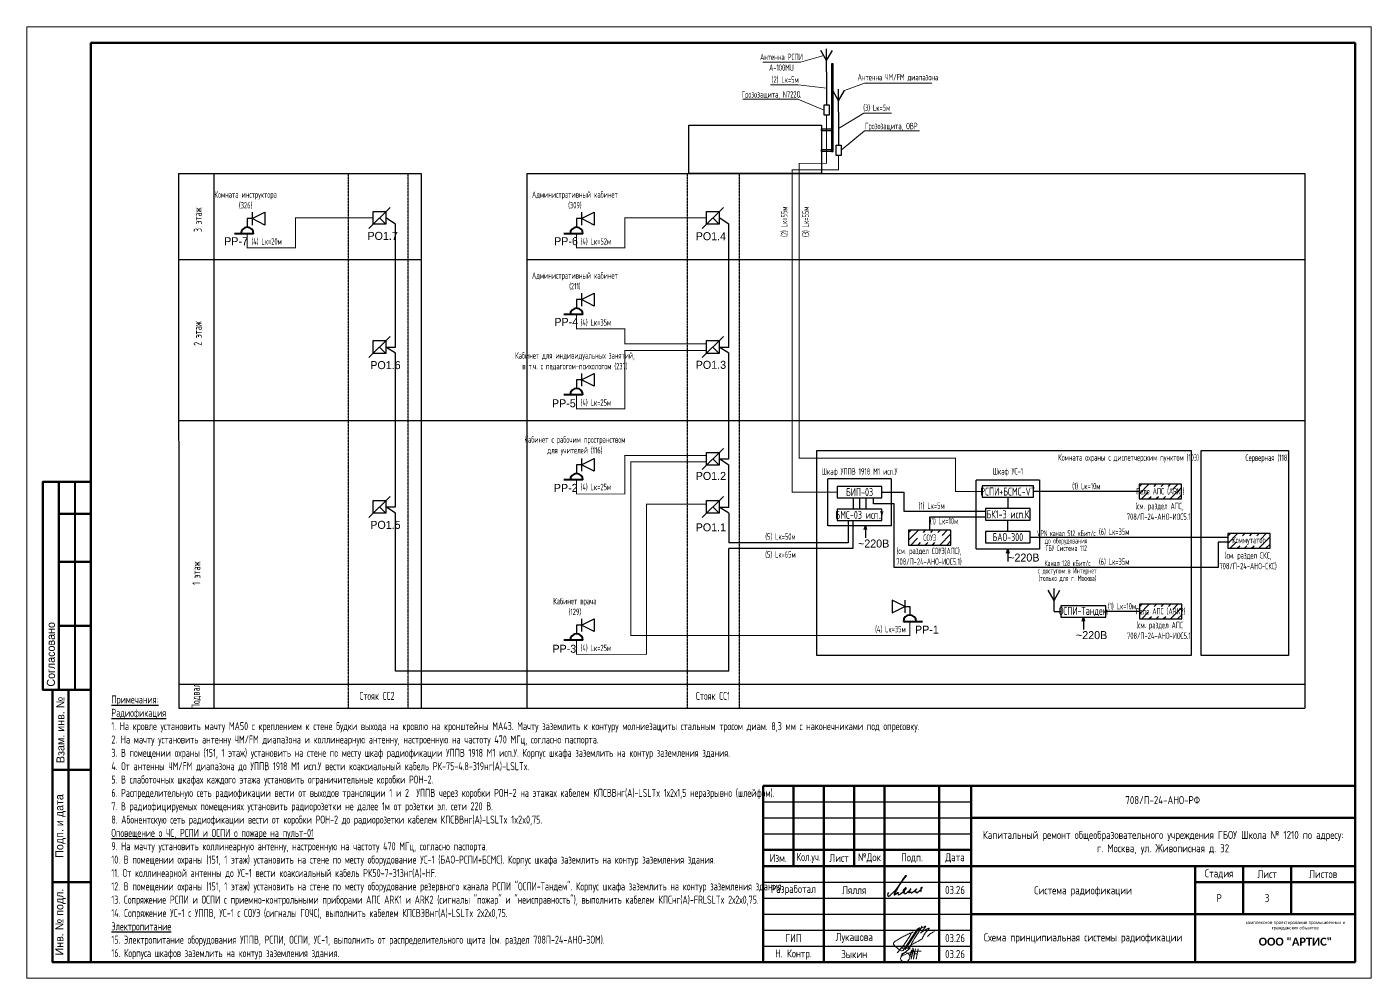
# Model space of a CAD drawing. Header units: millimetres. Extents: x -87434 to 499450, y -468665 to 122144.
# Drawn here: x 36854 to 78854, y 55500 to 85200 of the extents above; entities that cross this region are included whole.
import ezdxf
from ezdxf.enums import TextEntityAlignment as Align

# ---------------------------------------------------------------- set-up
doc = ezdxf.new("R2010")
doc.units = ezdxf.units.MM
for name, pattern in [('ADSK_Невидимые', [5, 3, -2]), ('HIDDEN', [0.375, 0.25, -0.125]), ('фантом2', [31.75, 15.875, -3.175, 3.175, -3.175, 3.175, -3.175])]:
    doc.linetypes.add(name, pattern=pattern)
for name, color, linetype in [('__НАДПИСИ', 7, 'Continuous'), ('PDF _ЧФ', 5, 'Continuous'), ('Радиофикация', 7, 'Continuous'), ('СОТ', 7, 'Continuous'), ('стена', 20, 'Continuous')]:
    doc.layers.add(name, color=color, linetype=linetype)
for name, color, linetype, lineweight in [('__ФОРМАТ', 7, 'Continuous', 40), ('Text', 7, 'Continuous', 9), ('Выноски', 5, 'Continuous', 15), ('лс', 5, 'Continuous', 30), ('Подписи', 7, 'Continuous', 13), ('Радио', 7, 'Continuous', 30), ('СУ Часофикация', 205, 'Continuous', 30)]:
    doc.layers.add(name, color=color, linetype=linetype, lineweight=lineweight)
doc.layers.add('Границы листа', color=7, linetype='Continuous', lineweight=0, plot=False)
doc.layers.add('ОФ_подписи', color=5, linetype='Continuous', lineweight=13, true_color=0x0000ff)
doc.styles.add('GOST 2.304 type A', font='', dxfattribs={"height": 250})
doc.styles.add('ISOCPEUR', font='isocpeur.ttf', dxfattribs={"width": 0.9, "height": 350})
doc.styles.add('Mipgost_5', font='', dxfattribs={"height": 250})
doc.styles.add('RubezhCAD', font='', dxfattribs={"oblique": 10})
doc.styles.get("Standard").update_dxf_attribs({"font": ''})
doc.styles.add('TEXT', font='', dxfattribs={"width": 0.75})
doc.styles.add('ГОСТ 2.304', font='')
doc.styles.get('GOST 2.304 type A').set_extended_font_data('GOST 2.304 type A')
doc.styles.get('Mipgost_5').set_extended_font_data('Mipgost')
doc.styles.get('RubezhCAD').set_extended_font_data('GOST type A')
doc.styles.get('Standard').set_extended_font_data('GOST type B')
doc.styles.get('TEXT').set_extended_font_data('GOST type A')
doc.styles.get('ГОСТ 2.304').set_extended_font_data('GOST 2.304 type A')

# ---------------------------------------------------------------- blocks, each defined once
blk = doc.blocks.new('*U1044')
for p, q in [((5, 155), (5, 90)), ((15, 155), (15, 90))]:
    blk.add_line(p, q)
at = {"lineweight": -2}
for p, q in [((10, 155), (10, 90)), ((10, 145), (20, 145)), ((10, 130), (20, 130)), ((10, 110), (20, 110)), ((13, 90), (13, 5)), ((8, 65), (20, 65)), ((8, 30), (20, 30))]:
    blk.add_line(p, q, dxfattribs=at)
blk.add_lwpolyline([(20, 5), (415, 5), (415, 292), (20, 292)], close=True, dxfattribs=at)
for points in [[(20, 155), (5, 155), (5, 90), (8, 90)], [(20, 5), (8, 5), (8, 90), (20, 90)]]:
    blk.add_lwpolyline(points, dxfattribs=at)
at = {"layer": 'Границы листа'}
blk.add_lwpolyline([(420, 0), (0, 0), (0, 297), (420, 297)], close=True, dxfattribs=at)
at = {"lineweight": 30, "style": 'Mipgost_5'}
blk.add_text('Согласовано', height=2.5, rotation=90, dxfattribs=at).set_placement((7.5, 91), align=Align.MIDDLE_LEFT)
for s, p in [('Взам. инв. №', (10.5, 77.5)), ('Подп. и дата', (10.5, 47.5)), ('Инв. № подл.', (10.5, 17.5))]:
    blk.add_text(s, height=2.5, rotation=90, dxfattribs=at).set_placement(p, align=Align.MIDDLE)
at = {"lineweight": 13, "oblique": 10, "flags": 8}
blk.add_attdef('ФОРМАТ', (380.94, 1.12), '', height=3, dxfattribs=at)
blk = doc.blocks.new('П_Зыкин')
at = {"layer": 'ОФ_подписи', "color": 5, "ltscale": 100, "transparency": 33554687}
for p, q in [((142, 249), (62, -174)), ((102, 37), (218, 37)), ((258, 249), (178, -174))]:
    blk.add_line(p, q, dxfattribs=at)
blk.add_lwpolyline([(-462, 273), (-74, 273), (-446, -30)], dxfattribs=at)
for centre, radius, start, end in [((-271, -94), 186, 314.2393, 159.9348), ((345, -1372), 1523, 88.8758, 117.8788), ((1109, -252), 1204, 158.7593, 174.231), ((-1024, 224), 1068, 337.8144, 2.8859), ((-849, 72), 852, 342.8308, 7.4815), ((-9, 182), 4.48, 8.9691, 155.6551), ((-643, 22), 732, 344.4555, 20.462), ((-318, -169), 151, 108.7568, 173.4251), ((-287, -115), 185, 191.5358, 322.3512)]:
    blk.add_arc(centre, radius, start, end, dxfattribs=at)
blk = doc.blocks.new('П_Лукашова')
at = {"layer": 'ОФ_подписи', "color": 5}
for p, q in [((221, 339), (-221, -339)), ((286, 371), (-156, -307)), ((283, 370), (218, 338))]:
    blk.add_line(p, q, dxfattribs=at)
for points in [[(221, 301), (344, 360), (434, 401), (475, 416), (464, 395), (420, 336), (342, 232), (310, 203), (337, 221), (420, 283), (490, 322), (558, 352), (576, 358), (491, 240), (403, 113), (374, 49), (360, 20)], [(-221, -339), (-276, -344), (-368, -289), (-446, -221), (-505, -166), (-522, -116), (-412, -16), (-295, 56), (-173, 120), (-49, 179), (33, 216), (87, 237), (52, 221), (11, 167), (-59, 51), (-126, -52), (-177, -132), (-256, -231), (-409, -409)], [(360, 20), (294, -18), (203, -65), (91, -124), (-73, -248)], [(366, 415), (236, 213), (85, -37), (-50, -300)], [(530, 102), (646, 199), (748, 254)]]:
    blk.add_spline(points, degree=3, dxfattribs=at)
blk = doc.blocks.new('штамп')
at = {"layer": '__ФОРМАТ', "linetype": 'Continuous', "lineweight": 50}
for p, q in [((531929, 45357), (531929, 50857)), ((531929, 50857), (550429, 50857)), ((532879, 48357), (532879, 50857)), ((533829, 45357), (533829, 50857)), ((534779, 48357), (534779, 50857)), ((535729, 45357), (535729, 50857)), ((537429, 45357), (537429, 50857)), ((538429, 45357), (538429, 50857)), ((550429, 45357), (550429, 50857)), ((538429, 49857), (550429, 49857)), ((531929, 48857), (538429, 48857)), ((531929, 48357), (550429, 48357)), ((545429, 45357), (545429, 48357)), ((546929, 46857), (546929, 48357)), ((548429, 46857), (548429, 48357)), ((545429, 47857), (550429, 47857)), ((538429, 46857), (550429, 46857)), ((531929, 45357), (550429, 45357))]:
    blk.add_line(p, q, dxfattribs=at)
at = {"layer": '__ФОРМАТ', "linetype": 'Continuous', "lineweight": -2}
for p, q in [((531929, 50357), (538429, 50357)), ((531929, 49857), (538429, 49857)), ((531929, 49357), (538429, 49357)), ((531929, 48857), (538429, 48857)), ((531929, 47857), (538429, 47857)), ((531929, 47357), (538429, 47357)), ((531929, 46857), (538429, 46857)), ((538429, 46857), (550429, 46857)), ((531929, 46357), (538429, 46357)), ((531929, 45857), (538429, 45857))]:
    blk.add_line(p, q, dxfattribs=at)
at = {"layer": 'Подписи', "color": 5, "lineweight": 25}
blk.add_lwpolyline([(535847, 47525), (535833, 47500), (535823, 47461), (535824, 47440), (535829, 47423), (535840, 47414), (535857, 47413), (535876, 47421), (535897, 47435), (535917, 47454), (536005, 47539), (536088, 47624), (536142, 47690), (536203, 47776), (536266, 47874), (536323, 47953), (536362, 48009), (536395, 48059), (536405, 48060), (536397, 48045), (536295, 47925), (536205, 47790), (536095, 47603), (536059, 47544), (536038, 47506), (536029, 47485), (536027, 47473), (536027, 47462), (536031, 47457), (536037, 47454), (536045, 47456), (536057, 47466), (536072, 47479), (536107, 47506), (536133, 47525), (536147, 47532), (536152, 47532), (536153, 47529), (536150, 47520), (536147, 47504), (536146, 47491), (536148, 47479), (536150, 47471), (536157, 47465), (536166, 47462), (536178, 47464), (536189, 47469), (536215, 47480), (536240, 47498), (536281, 47529), (536306, 47550), (536324, 47567), (536342, 47582), (536372, 47609), (536388, 47629), (536397, 47646), (536399, 47657), (536398, 47666), (536393, 47671), (536383, 47671), (536372, 47667), (536356, 47653), (536336, 47632), (536323, 47612), (536313, 47599), (536309, 47587), (536310, 47579), (536315, 47575), (536326, 47579), (536335, 47585), (536344, 47592), (536348, 47595), (536352, 47596), (536354, 47595), (536355, 47592), (536349, 47583), (536342, 47575), (536334, 47561), (536326, 47547), (536322, 47538), (536320, 47531), (536321, 47523), (536325, 47519), (536328, 47519), (536333, 47524), (536338, 47527), (536344, 47526), (536346, 47520), (536351, 47508), (536355, 47498), (536359, 47493), (536366, 47491), (536375, 47491), (536385, 47497), (536412, 47513), (536436, 47532), (536466, 47559), (536491, 47583), (536517, 47607), (536529, 47621), (536545, 47642), (536547, 47643), (536546, 47644), (536543, 47644), (536541, 47642), (536538, 47637), (536499, 47577), (536491, 47558), (536482, 47544), (536480, 47535), (536479, 47529), (536481, 47524), (536483, 47522), (536489, 47523), (536494, 47526), (536502, 47532), (536512, 47539), (536522, 47544), (536530, 47548), (536541, 47549), (536547, 47546), (536550, 47541), (536551, 47531), (536552, 47525), (536553, 47521), (536558, 47517), (536562, 47515), (536568, 47515), (536575, 47517), (536583, 47523), (536596, 47533), (536617, 47547), (536636, 47561), (536659, 47583), (536688, 47609), (536702, 47620), (536713, 47630), (536721, 47636), (536727, 47641), (536727, 47643), (536726, 47644), (536723, 47643), (536720, 47638), (536715, 47629), (536693, 47594), (536681, 47575), (536676, 47566), (536674, 47557), (536677, 47551), (536679, 47547), (536684, 47546), (536689, 47549), (536695, 47552), (536700, 47554), (536709, 47554), (536716, 47551), (536717, 47545), (536719, 47535), (536721, 47527), (536725, 47524), (536731, 47520), (536741, 47523), (536747, 47528), (536757, 47534), (536779, 47550), (536809, 47572), (536842, 47600), (536865, 47623), (536880, 47642), (536895, 47664), (536899, 47675), (536901, 47684), (536898, 47689), (536891, 47693), (536881, 47689), (536873, 47682), (536862, 47668), (536856, 47654), (536855, 47638), (536856, 47622), (536856, 47598), (536858, 47583), (536860, 47572), (536864, 47560), (536871, 47551)], dxfattribs=at)
at = {"layer": 'ОФ_подписи'}
for name, p, xscale, yscale, zscale in [('П_Лукашова', (536533, 46057), 1.010226427429054, 1.010226427429054, 1.010226427429054), ('П_Зыкин', (536581, 45585), 0.7621923841183493, 0.7621923841183493, 0.7621923841183493)]:
    blk.add_blockref(name, p, dxfattribs=dict(at, xscale=xscale, yscale=yscale, zscale=zscale))
at = {"transparency": 33554687, "attachment_point": 5, "style": 'ГОСТ 2.304'}
for s, insert, char_height, width in [('{\\fArial|b0|i0|c204|p34;комплексное проектирование промышленных и гражданских объектов}', (548563, 46495), 100, 3372.21), ('{\\fCorbel Light|b1|i0|c204|p34;ООО "АРТИС"}', (548563, 45995), 250, 4171.2)]:
    blk.add_mtext(s, dxfattribs=dict(at, insert=insert, char_height=char_height, width=width))
at = {"layer": '__НАДПИСИ', "lineweight": 9, "ltscale": 2, "style": 'ISOCPEUR', "flags": 1}
blk.add_attdef('NOTATION', (548864, 51134), '', height=250, dxfattribs=at)
at = {"layer": '__НАДПИСИ', "lineweight": 9, "ltscale": 2, "style": 'RubezhCAD', "oblique": 10}
blk.add_attdef('SHEET', text='', height=250, dxfattribs=at).set_placement((547679, 47357), align=Align.MIDDLE_CENTER)
at = {"layer": '__ФОРМАТ', "color": 7, "linetype": 'Continuous', "lineweight": 20, "char_height": 250, "attachment_point": 5, "style": 'GOST 2.304 type A'}
for s, insert, width in [('Капитальный ремонт общеобразовательного учреждения ГБОУ Школа № 1210 по адресу:      \\Pг. Москва, ул. Живописная д. 32', (544429, 49085), 12000), ('\\pi-7.5,l7.5,t7.5;{\\W0.9;\\C256;Кол.уч.}', (533354, 48607), 950), ('Система радиофикации', (541929, 47564), 7000)]:
    blk.add_mtext(s, dxfattribs=dict(at, insert=insert, width=width))
at = {"layer": '__ФОРМАТ', "color": 7, "linetype": 'Continuous', "lineweight": 20, "char_height": 250, "attachment_point": 5, "line_spacing_factor": 1.2, "style": 'GOST 2.304 type A'}
for s, insert, width in [('\\pi-7.5,l7.5,t7.5;{\\C256;Изм.}', (532404, 48607), 950), ('\\pi-7.5,l7.5,t7.5;{\\C256;Лист}', (534304, 48607), 950), ('\\pi-7.5,l7.5,t7.5;{\\C256;№Док}', (535254, 48607), 950), ('\\pi-7.5,l7.5,t7.5;{\\C256;Подп.}', (536584, 48607), 1710.72), ('\\pi-7.5,l7.5,t7.5;{\\C256;Дата}', (537929, 48607), 1000), ('\\pi-7.5,l7.5,t7.5;{\\C256;Стадия}', (546179, 48107), 1500), ('\\pi-7.5,l7.5,t7.5;{\\C256;Лист}', (547679, 48107), 1500), ('\\pi-7.5,l7.5,t7.5;{\\C256;Листов}', (549429, 48107), 2000), ('\\pi-7.5,l7.5,t7.5;{\\C256;Разработал}', (532879, 47607), 1900), ('{\\C256;Лялля}', (534779, 47607), 1900), ('{\\C256;03.26}', (537929, 47607), 1000), ('\\pi-750,l750,t750;{\\C256;Р}', (546179, 47357), 1500), ('\\pi-7.5,l7.5,t7.5;{\\C256;ГИП}', (532879, 46107), 1900), ('{\\C256;Лукашова}', (534779, 46107), 1900), ('{\\C256;03.26}', (537929, 46107), 1000), ('{\\C256;Н. Контр. }', (532879, 45592), 1900), ('\\pi-750,l750,t750;{\\C256;Зыкин}', (534779, 45607), 1900), ('{\\C256;03.26}', (537929, 45607), 1000)]:
    blk.add_mtext(s, dxfattribs=dict(at, insert=insert, width=width))
at = {"layer": 'стена', "color": 18, "true_color": 0x000000, "insert": (543249, 50539), "char_height": 250, "width": 3851.47, "attachment_point": 1, "style": 'GOST 2.304 type A'}
blk.add_mtext('708/П-24-АНО-РФ', dxfattribs=at)
blk = doc.blocks.new('Z$W@#5512')
at = {"layer": 'Радио', "color": 30}
for p, q in [((6.64, 6.54), (0, 0)), ((3.32, 3.27), (5.31, 1.28))]:
    blk.add_line(p, q, dxfattribs=at)
blk.add_lwpolyline([(1.32, 5.26), (5.31, 5.26), (5.31, 1.28), (1.32, 1.28)], close=True, dxfattribs=at)

msp = doc.modelspace()

# ---------------------------------------------------------------- hatches: boundary and pattern name
h = msp.add_hatch()
h.set_pattern_fill('ANSI31', color=256, scale=50)
h.set_pattern_definition([(45, (5081939.4, 9488681.66), (-112.2532015, 112.2532015), [])])
h.paths.add_polyline_path([(72930.06563, 70921.69997), (71606.08745, 70921.69997), (71606.08745, 70462.29077), (72930.06563, 70462.29077)])
h.paths.add_polyline_path([(71884.84429, 70540.26366), (72650.06563, 70540.26366), (72650.06563, 70854.25529), (71884.84429, 70854.25529)], flags=16)
h = msp.add_hatch()
h.set_pattern_fill('ANSI31', color=256, scale=50)
h.set_pattern_definition([(45, (5074736.42, 9487242.2), (-112.2532015, 112.2532015), [])])
h.paths.add_polyline_path([(65727.08573, 69482.23066), (64403.10754, 69482.23066), (64403.10754, 69022.82147), (65727.08573, 69022.82147)])
h.paths.add_polyline_path([(64685.65036, 69100.79435), (65447.8461, 69100.79435), (65447.8461, 69414.78598), (64685.65036, 69414.78598)], flags=16)
h = msp.add_hatch()
h.set_pattern_fill('ANSI31', color=256, scale=50)
h.set_pattern_definition([(45, (5084707.4, 9487140.37), (-112.2532015, 112.2532015), [])])
h.paths.add_polyline_path([(75698.06563, 69380.40386), (74374.08745, 69380.40386), (74374.08745, 68920.99467), (75698.06563, 68920.99467)])
h.paths.add_polyline_path([(74652.84429, 68998.96755), (75418.06563, 68998.96755), (75418.06563, 69312.95919), (74652.84429, 69312.95919)], flags=16)
h = msp.add_hatch()
h.set_pattern_fill('ANSI31', color=256, scale=50)
h.set_pattern_definition([(45, (5081946.79, 9484934.79), (-112.2532015, 112.2532015), [])])
h.paths.add_polyline_path([(72937.45087, 67174.82535), (71613.47269, 67174.82535), (71613.47269, 66715.41616), (72937.45087, 66715.41616)])
h.paths.add_polyline_path([(71892.22953, 66793.38904), (72657.45087, 66793.38904), (72657.45087, 67107.38068), (71892.22953, 67107.38068)], flags=16)

# ---------------------------------------------------------------- linework, layer by layer
at = {"color": 5, "lineweight": 30}
for p, q in [((61841.00745, 84149.08879), (61657.02327, 84467.75873)), ((61841.00745, 84149.08879), (61841.00745, 84517.05714)), ((61841.00745, 84149.08879), (62024.99162, 84467.75873)), ((61841.00745, 83800.75476), (61841.00745, 84149.08879)), ((43889.88161, 79412.89948), (43889.88161, 79013.91669)), ((54178.24615, 79412.89948), (54178.24615, 79013.91669)), ((43889.88161, 79213.40809), (43739.40651, 79213.40809)), ((54178.24615, 79213.40809), (54027.77105, 79213.40809)), ((54178.24615, 76883.89948), (54178.24615, 76484.91669)), ((54178.24615, 76684.40809), (54027.77105, 76684.40809)), ((54178.24615, 74380.89948), (54178.24615, 73981.91669)), ((54178.24615, 74181.40809), (54027.77105, 74181.40809)), ((54178.24615, 71525.40809), (54027.77105, 71525.40809)), ((54178.24615, 71724.89948), (54178.24615, 71325.91669)), ((64289.29595, 67304.89948), (64289.29595, 66905.91669)), ((64289.29595, 67105.40809), (64439.77105, 67105.40809)), ((54178.24615, 66519.40809), (54027.77105, 66519.40809)), ((54178.24615, 66718.89948), (54178.24615, 66319.91669))]:
    msp.add_line(p, q, dxfattribs=at)
at = {"color": 6, "lineweight": 30}
for p, q in [((62215.28991, 82891.62327), (62031.30574, 83210.29321)), ((62215.28991, 82891.62327), (62215.28991, 83259.59162)), ((62215.28991, 82891.62327), (62399.27408, 83210.29321)), ((62215.28991, 82543.28924), (62215.28991, 82891.62327))]:
    msp.add_line(p, q, dxfattribs=at)
at = {"color": 252}
for p, q in [((41590.33611, 80624.58344), (49177.45761, 80624.58344)), ((41591.58968, 80624.58344), (41605.49432, 63931.08724)), ((42691.81996, 80624.58344), (42691.81996, 63931.08724)), ((49177.45761, 80624.58344), (49177.45761, 63931.08724)), ((52470.75876, 80624.58344), (76779.81996, 80624.58344)), ((52470.75876, 80624.58344), (52470.75876, 63931.08724)), ((76779.81996, 80624.58344), (76779.81996, 63931.08724)), ((41597.51393, 77934.58344), (49177.45761, 77934.58344)), ((52470.75876, 77934.58344), (76779.81996, 77934.58344)), ((41591.81996, 72915.64123), (76779.81996, 72915.64123)), ((41604.86878, 64682.08724), (76779.81996, 64682.08724)), ((41604.86878, 63931.08724), (76779.81996, 63931.08724))]:
    msp.add_line(p, q, dxfattribs=at)
at = {"color": 252, "linetype": 'HIDDEN', "ltscale": 10}
for p, q in [((46903.79677, 63931.08724), (46903.79677, 80624.58344)), ((48767.77105, 63931.08724), (48767.77105, 80624.58344)), ((57495.79677, 63931.08724), (57495.79677, 80624.58344)), ((59119.77105, 63931.08724), (59119.77105, 80624.58344))]:
    msp.add_line(p, q, dxfattribs=at)
for p, q in [((43739.40651, 79213.40809), (43739.40651, 78943.61215)), ((54027.77105, 79213.40809), (54027.77105, 78943.61215)), ((54027.77105, 76684.40809), (54027.77105, 76414.61215)), ((54027.77105, 74181.40809), (54027.77105, 73911.61215)), ((54027.77105, 71525.40809), (54027.77105, 71255.61215)), ((62670.06873, 70497.55785), (62670.06873, 70141.81121)), ((62870.06873, 70497.55785), (62870.06873, 70141.81121)), ((63070.06873, 70497.55785), (63070.06873, 70141.81121)), ((64439.77105, 67105.40809), (64439.77105, 66835.61215)), ((54027.77105, 66519.40809), (54027.77105, 66249.61215))]:
    msp.add_line(p, q)
at = {"color": 1, "lineweight": 40}
for p, q in [((43938.8979, 78744.12075), (43340.42372, 78744.12075)), ((54227.26244, 78744.12075), (53628.78826, 78744.12075)), ((54227.26244, 76215.12075), (53628.78826, 76215.12075)), ((54227.26244, 73712.12075), (53628.78826, 73712.12075)), ((54227.26244, 71056.12075), (53628.78826, 71056.12075)), ((54227.26244, 66050.12075), (53628.78826, 66050.12075))]:
    msp.add_line(p, q, dxfattribs=at)
at = {"color": 4, "lineweight": 30}
for p, q in [((71606.08745, 70691.99537), (68303.55668, 70691.99537)), ((71613.47269, 66945.12075), (70562.98836, 66945.12075))]:
    msp.add_line(p, q, dxfattribs=at)
at = {"color": 3, "lineweight": 30}
for p, q in [((63305.53401, 70310.78502), (63305.53401, 70497.55785)), ((63952.61292, 70310.78502), (63305.53401, 70310.78502)), ((63952.61292, 68317.60833), (63952.61292, 70310.78502)), ((68203.55668, 69269.0088), (74374.08745, 69269.0088)), ((74374.08745, 69110.25885), (74072.70111, 69110.25885)), ((74072.70111, 69110.25885), (74072.70111, 68317.60833)), ((74072.70111, 68317.60833), (63952.61292, 68317.60833))]:
    msp.add_line(p, q, dxfattribs=at)
at = {"lineweight": 30}
for p, q in [((68203.55668, 69269.0088), (70712.19101, 69269.0088)), ((68947.61627, 67293.45479), (68947.61627, 67661.42313)), ((68947.61627, 67293.45479), (68763.6321, 67612.12472)), ((68947.61627, 67293.45479), (69131.60045, 67612.12472)), ((68947.61627, 66945.12075), (68947.61627, 67293.45479)), ((68947.61627, 66945.12075), (69162.98836, 66945.12075))]:
    msp.add_line(p, q, dxfattribs=at)
at = {"lineweight": 40}
msp.add_line((64240.27966, 66636.12075), (64838.75384, 66636.12075), dxfattribs=at)
for points in [[(61995.29069, 81311.79707), (62047.22785, 81311.79707), (62047.22785, 84051.32165), (61995.29069, 84051.32165)], [(61995.29069, 81955.1897), (61678.77872, 81955.1897), (61678.77872, 82012.65438), (61995.29069, 82012.65438)], [(61995.29069, 81311.79707), (61678.77872, 81311.79707), (61678.77872, 81369.26175), (61995.29069, 81369.26175)], [(61530.8673, 71974.62312), (73235.77105, 71974.62312), (73235.77105, 65574.12075), (61530.8673, 65574.12075)], [(73548.77105, 71974.62312), (76275.77105, 71974.62312), (76275.77105, 65574.12075), (73548.77105, 65574.12075)]]:
    msp.add_lwpolyline(points, close=True)
at = {"color": 5, "linetype": 'фантом2', "ltscale": 0.2, "const_width": 40}
msp.add_lwpolyline([(61841.00745, 83800.75476), (61841.00745, 82765.55155), (61841.00745, 82765.55155)], dxfattribs=at)
at = {"lineweight": 30}
for points in [[(61919.08079, 82765.55155), (61919.08079, 82445.19869), (61762.93411, 82445.19869), (61762.93411, 82765.55155)], [(62293.36325, 81508.08603), (62293.36325, 81187.73317), (62137.21657, 81187.73317), (62137.21657, 81508.08603)], [(72930.06563, 70921.69997), (71606.08745, 70921.69997), (71606.08745, 70462.29077), (72930.06563, 70462.29077)], [(65727.08573, 69482.23066), (64403.10754, 69482.23066), (64403.10754, 69022.82147), (65727.08573, 69022.82147)], [(75698.06563, 69380.40386), (74374.08745, 69380.40386), (74374.08745, 68920.99467), (75698.06563, 68920.99467)], [(72937.45087, 67174.82535), (71613.47269, 67174.82535), (71613.47269, 66715.41616), (72937.45087, 66715.41616)]]:
    msp.add_lwpolyline(points, close=True, dxfattribs=at)
at = {"color": 6, "linetype": 'фантом2', "ltscale": 0.2, "const_width": 40}
msp.add_lwpolyline([(62215.28991, 82543.28924), (62215.28991, 81508.08603), (62215.28991, 81508.08603)], dxfattribs=at)
at = {"color": 252}
msp.add_lwpolyline([(61678.77872, 80624.58344), (57532.77105, 80624.58344), (57532.77105, 82134.9445), (61678.77872, 82134.9445)], close=True, dxfattribs=at)
at = {"color": 5, "lineweight": 30}
for points in [[(44288.40881, 79412.89948), (44288.40881, 79013.91669), (43889.88161, 79213.40809), (43889.88161, 79213.40809)], [(54576.77335, 79412.89948), (54576.77335, 79013.91669), (54178.24615, 79213.40809), (54178.24615, 79213.40809)], [(54576.77335, 76883.89948), (54576.77335, 76484.91669), (54178.24615, 76684.40809), (54178.24615, 76684.40809)], [(54576.77335, 74380.89948), (54576.77335, 73981.91669), (54178.24615, 74181.40809), (54178.24615, 74181.40809)], [(54576.77335, 71724.89948), (54576.77335, 71325.91669), (54178.24615, 71525.40809), (54178.24615, 71525.40809)], [(63890.76875, 67304.89948), (63890.76875, 66905.91669), (64289.29595, 67105.40809), (64289.29595, 67105.40809)], [(54576.77335, 66718.89948), (54576.77335, 66319.91669), (54178.24615, 66519.40809), (54178.24615, 66519.40809)]]:
    msp.add_lwpolyline(points, close=True, dxfattribs=at)
at = {"linetype": 'HIDDEN', "ltscale": 5}
for points in [[(61881.52033, 71103.30449), (63858.61712, 71103.30449), (63858.61712, 69626.74289), (61881.52033, 69626.74289)], [(66515.00829, 71053.30449), (68492.10508, 71053.30449), (68492.10508, 68891.13548), (66515.00829, 68891.13548)]]:
    msp.add_lwpolyline(points, close=True, dxfattribs=at)
at = {"color": 4, "lineweight": 30}
for points in [[(63570.06873, 70675.43117), (64249.78039, 70675.43117), (64249.78039, 70080.7439), (66803.55668, 70080.7439)], [(65065.09664, 69482.23066), (65065.09664, 69900.26081), (66803.55668, 69900.26081)]]:
    msp.add_lwpolyline(points, dxfattribs=at)
for points in [[(67503.55668, 70514.12205), (67503.55668, 70158.37541)], [(67503.55668, 69446.88212), (67503.55668, 69802.62877)]]:
    msp.add_lwpolyline(points)
at = {"color": 1, "lineweight": 40}
for centre in [(43739.40651, 78744.12075), (54027.77105, 78744.12075), (54027.77105, 76215.12075), (54027.77105, 73712.12075), (54027.77105, 71056.12075), (54027.77105, 66050.12075)]:
    msp.add_arc(centre, 199.49139, 0, 180, dxfattribs=at)
at = {"lineweight": 40}
msp.add_arc((64439.77105, 66636.12075), 199.49139, 0, 180, dxfattribs=at)
at = {"layer": 'PDF _ЧФ', "lineweight": 35, "const_width": 30}
msp.add_lwpolyline([(61841.00745, 82445.19869), (61841.00745, 80940.12086), (60983.32017, 80940.12086), (60983.32017, 71732.12075), (65869.77105, 71732.12075), (65869.77105, 70691.99537), (66703.55668, 70691.99537)], dxfattribs=at)
at = {"layer": 'PDF _ЧФ', "color": 6, "lineweight": 35, "const_width": 30}
msp.add_lwpolyline([(62215.28991, 81187.73317), (62215.28991, 80733.11359), (60760.47598, 80733.11359), (60760.47598, 70675.43117), (62170.06873, 70675.43117)], dxfattribs=at)
at = {"layer": 'Выноски'}
for p, q in [((61019.97493, 84094.77243), (59847.89875, 84094.77243)), ((61019.97493, 84094.77243), (61749.01536, 84308.42376)), ((60950.71732, 83389.70528), (60090.85555, 83389.70528)), ((60950.71732, 83389.70528), (61841.00745, 83283.15315)), ((63022.54361, 83447.38355), (62399.27408, 83210.29321)), ((63022.54361, 83447.38355), (65124.50431, 83447.38355)), ((60946.59461, 82943.21115), (59226.87107, 82943.21115)), ((60946.59461, 82943.21115), (61762.93411, 82603.20339)), ((63004.35895, 82510.31138), (62215.28991, 82025.68763)), ((63004.35895, 82510.31138), (63864.22072, 82510.31138)), ((63022.54361, 81956.52176), (62293.36325, 81347.9096)), ((63022.54361, 81956.52176), (64742.26715, 81956.52176))]:
    msp.add_line(p, q, dxfattribs=at)
at = {"layer": 'лс', "color": 30}
for p, q in [((48373.92299, 79038.51785), (48068.48721, 79235.05044)), ((48373.92299, 75204.90412), (48373.92299, 79038.51785)), ((58788.28753, 79038.51785), (58482.85175, 79235.05044)), ((58787.42427, 75204.90412), (58788.28753, 79038.51785)), ((48373.92299, 75009.07331), (48069.35048, 75205.05044)), ((48069.35048, 75205.05044), (48373.92299, 75204.90412)), ((58788.28753, 75008.51785), (58482.85175, 75205.05044)), ((58482.85175, 75205.05044), (58787.42427, 75204.90412)), ((48371.61834, 70211.90523), (48373.92299, 75009.07331)), ((58787.42427, 71711.90412), (58788.28753, 75008.51785)), ((58788.28753, 71515.51785), (58482.85175, 71712.05044)), ((58482.85175, 71712.05044), (58787.42427, 71711.90412)), ((58788.28753, 70209.02629), (58788.28753, 71515.51785)), ((48374.78626, 70015.51785), (48069.35048, 70212.05044)), ((48069.35048, 70212.05044), (48373.92299, 70211.90412)), ((58788.28753, 70015.51785), (58487.55165, 70209.02629)), ((58487.55165, 70209.02629), (58788.28753, 70209.02629)), ((48373.92299, 70015.51785), (48373.92299, 70016.07331)), ((48373.92299, 65084.80928), (48374.78626, 70015.51785)), ((58788.28753, 70015.51785), (58788.28753, 69089.12075)), ((62511.77105, 69786.06456), (62511.77105, 69089.12075)), ((62662.77105, 69786.06456), (62662.77105, 68917.12075)), ((62511.77105, 69089.12075), (58788.28753, 69089.12075)), ((58788.28753, 65084.80928), (58788.28753, 68917.12075)), ((62662.77105, 68917.12075), (58788.28753, 68917.12075)), ((58788.28753, 65084.80928), (48373.92299, 65084.80928))]:
    msp.add_line(p, q, dxfattribs=at)
at = {"layer": 'лс', "color": 1, "linetype": 'ADSK_Невидимые', "ltscale": 0.5, "const_width": 30}
for points in [[(47670.06371, 79235.11717), (45243.85496, 79235.11717), (45243.85496, 78302.95101), (43739.40651, 78302.95101), (43739.40651, 78744.12075)], [(58084.42825, 79235.11717), (55532.2195, 79235.11717), (55532.2195, 78302.95101), (54027.77105, 78302.95101), (54027.77105, 78744.12075)], [(58084.42825, 75307.12075), (55532.2195, 75307.12075), (55532.2195, 75773.95101), (54027.77105, 75773.95101), (54027.77105, 76215.12075)], [(58084.42825, 75100.12075), (55532.2195, 75100.12075), (55532.2195, 73270.95101), (54027.77105, 73270.95101), (54027.77105, 73712.12075)], [(58084.42825, 71816.12075), (55532.2195, 71816.12075), (55532.2195, 70614.95101), (54027.77105, 70614.95101), (54027.77105, 71056.12075)], [(58084.42825, 71616.12075), (55722.84423, 71616.12075), (55722.84423, 66194.95101), (64439.77105, 66194.95101), (64439.77105, 66636.12075)], [(58084.42825, 70294.12075), (56210.25773, 70294.12075), (56210.25773, 65608.95101), (55532.2195, 65608.95101), (55532.2195, 65608.95101), (54027.77105, 65608.95101), (54027.77105, 66050.12075)]]:
    msp.add_lwpolyline(points, dxfattribs=at)
at = {"layer": 'лс', "color": 1}
for points in [[(63052.77105, 69626.74289), (63014.36051, 69507.93664), (63052.77105, 69626.74289), (63091.17882, 69507.93664)], [(63052.77105, 69626.74289), (63052.77105, 69248.24493)], [(67503.55668, 68891.13548), (67465.14615, 68772.32923), (67503.55668, 68891.13548), (67541.96446, 68772.32923)], [(67503.55668, 68891.13548), (67503.55668, 68512.63752)], [(69862.98836, 66767.24743), (69824.57782, 66648.44118), (69862.98836, 66767.24743), (69901.39613, 66648.44118)], [(69862.98836, 66767.24743), (69862.98836, 66388.74947)]]:
    msp.add_lwpolyline(points, dxfattribs=at)
at = {"layer": 'Радио'}
for points in [[(62170.06873, 70497.55785), (63570.06873, 70497.55785), (63570.06873, 70853.30449), (62170.06873, 70853.30449)], [(66703.55668, 70514.12205), (68303.55668, 70514.12205), (68303.55668, 70869.86869), (66703.55668, 70869.86869)], [(62170.06873, 69786.06456), (63570.06873, 69786.06456), (63570.06873, 70141.81121), (62170.06873, 70141.81121)], [(66803.55668, 69802.62877), (68203.55668, 69802.62877), (68203.55668, 70158.37541), (66803.55668, 70158.37541)], [(66803.55668, 69091.13548), (68203.55668, 69091.13548), (68203.55668, 69446.88212), (66803.55668, 69446.88212)], [(69162.98836, 66767.24743), (70562.98836, 66767.24743), (70562.98836, 67122.99407), (69162.98836, 67122.99407)]]:
    msp.add_lwpolyline(points, close=True, dxfattribs=at)

# ---------------------------------------------------------------- block references
at = {"xscale": 100, "yscale": 100, "zscale": 100}
for p in [(47537.79343, 78908.2851), (57952.15798, 78908.2851), (47538.6567, 74878.2851), (57952.15798, 74878.2851), (57952.15798, 71385.2851), (47538.6567, 69885.2851), (57952.15798, 69885.2851)]:
    msp.add_blockref('Z$W@#5512', p, dxfattribs=at)
at = {"layer": '__ФОРМАТ', "lineweight": 60, "xscale": 99.9999999999996, "yscale": 99.9999999999996, "zscale": 99.9999999999996}
msp.add_blockref('*U1044', (36853.77105, 55500.12075), dxfattribs=at)
at = {"layer": 'СОТ'}
msp.add_blockref('штамп', (-472074.85276, 10643.08409), dxfattribs=at)

# ---------------------------------------------------------------- texts
at = {"ltscale": 3, "char_height": 200, "attachment_point": 5, "style": 'TEXT'}
for s, insert, width in [('Антенна РСПИ\\PА-100MU', (60430.90413, 84094.77243), 3370.2085642), ('(2) Lк=5м', (60547.44141, 83544.62711), 3018.1977079), ('Антенна ЧМ/FM диапазона', (64070.6921, 83612.54301), 3370.2085642), ('Грозозащита, N722Q', (60107.61052, 83064.55013), 3018.1977079), ('(3) Lк=5м', (63407.63486, 82665.23321), 3018.1977079), ('Грозозащита, ОВР', (63861.5277, 82077.86074), 3018.1977079), ('Комната инструктора\\P(326)', (43688.37149, 79789.14075), 5077.0513158), ('Административный кабинет\\P(309)', (53976.73604, 79789.14075), 5077.0513158), ('(4) Lк=20м', (44344.40907, 78493.58617), 3018.1977079), ('(4) Lк=52м', (54632.77361, 78493.58617), 3018.1977079), ('Административный кабинет\\P(211)', (53976.73604, 77260.14075), 5077.0513158), ('(4) Lк=35м', (54632.77361, 75964.58617), 3018.1977079), ('Кабинет для индивидуальных занятий,\\Pв т.ч. с педагогом-психологом (237)', (53976.73604, 74757.14075), 5077.0513158), ('(4) Lк=25м', (54632.77361, 73461.58617), 3018.1977079), ('Кабинет с рабочим пространством\\Pдля учителей (116)', (53976.73604, 72120.65459), 5077.0513158), ('Комната охраны с диспетчерским пунктом (103)', (71274.10477, 71727.56291), 5077.0513158), ('Серверная (118)', (75610.02857, 71721.56291), 5077.0513158), ('(1) Lк=10м', (69954.82207, 70851.06355), 3018.1977079), ('(4) Lк=25м', (54632.77361, 70825.1), 3018.1977079), ('(1) Lк=5м', (65121.24411, 70239.81209), 3018.1977079), ('(см. раздел АПС,\\P708/П-24-АНО-ИОС5.1)', (72242.70394, 70064.33553), 3018.1977079), ('(1) Lк=10м', (65511.32967, 69762.58429), 3018.1977079), ('(5) Lк=50м', (60398.77105, 69275.4464), 3018.1977079), ('(6) Lк=35м', (70825.15477, 69428.07699), 3018.1977079), ('(см. раздел СОУЭ(АПС), 708/П-24-АНО-ИОС5.1)', (65039.72403, 68662.86622), 3018.1977079), ('(5) Lк=65м', (60398.77105, 68717.4464), 3018.1977079), ('(6) Lк=35м', (70825.15477, 68492.68344), 3018.1977079), ('(см. раздел СКС,\\P708/П-24-АНО-СКС)', (75010.70394, 68523.03942), 3018.1977079), ('Кабинет врача\\P(129)', (53976.73604, 67095.14075), 5077.0513158), ('(1) Lк=10м', (71070.31642, 67104.18894), 3018.1977079), ('(4) Lк=35м', (63834.76849, 66385.58617), 3018.1977079), ('(см. раздел АПС\\P708/П-24-АНО-ИОС5.1)', (72250.08918, 66347.46091), 3018.1977079), ('(4) Lк=25м', (54632.77361, 65799.58617), 3018.1977079)]:
    msp.add_mtext(s, dxfattribs=dict(at, insert=insert, width=width))
at = {"char_height": 250, "attachment_point": 5, "rotation": 90, "style": 'TEXT'}
for s, insert, width in [('3 этаж', (42194.66694, 79176.58827), 1500), ('2 этаж', (42191.81996, 75625.11717), 1500), ('1 этаж', (42148.34437, 68141.86424), 4905.5539877), ('Подвал', (42148.34437, 64304.86424), 4905.5539877)]:
    msp.add_mtext(s, dxfattribs=dict(at, insert=insert, width=width))
at = {"ltscale": 3, "char_height": 200, "width": 3018.1977079, "attachment_point": 5, "rotation": 90, "style": 'TEXT'}
for s, insert in [('(2) Lк=55м', (60526.77105, 79115.12075)), ('(3) Lк=55м', (61196.77105, 79115.12075))]:
    msp.add_mtext(s, dxfattribs=dict(at, insert=insert))
at = {"ltscale": 3, "char_height": 175, "width": 5077.0513158, "attachment_point": 5, "line_spacing_factor": 0.8, "style": 'TEXT'}
for s, insert in [('VPN канал 512 кБит/с\\Pдо оборудования\\PГБУ Система 112', (69325.30976, 69156.9566)), ('Канал 128 кБит/с\\Pс доступом в Интернет\\P(только для г. Москва)', (69365.1614, 68207.09021))]:
    msp.add_mtext(s, dxfattribs=dict(at, insert=insert))
at = {"color": 7, "lineweight": 25, "transparency": 33554687, "char_height": 250, "width": 3463.701443, "attachment_point": 5, "style": 'Mipgost_5'}
for insert in [(63311.20689, 69067.21796), (68002.99253, 68628.61055), (70121.4242, 66207.7225)]:
    msp.add_mtext('{\\C256;~220В}', dxfattribs=dict(at, insert=insert))
at = {"char_height": 250, "style": 'TEXT'}
for s, insert, width, attachment_point in [('{\\LПримечания:\\PРадиофикация}\\P1. На кровле установить мачту МА50 с креплением к стене будки выхода на кровлю на кронштейны МА43. Мачту заземлить к контуру молниезащиты стальным тросом диам. 8,3 мм с наконечниками под опресовку.\\P2. На мачту установить антенну ЧМ/FM диапазона и коллинеарную антенну, настроенную на частоту 470 МГц, согласно паспорта.\\P3. В помещении охраны (151, 1 этаж) установить на стене по месту шкаф радиофикации УППВ 1918 М1 исп.У. Корпус шкафа заземлить на контур заземления здания.\\P4. От антенны ЧМ/FM диапазона до УППВ 1918 М1 исп.У вести коаксиальный кабель РК-75-4.8-319нг(А)-LSLTx.\\P5. В слаботочных шкафах каждого этажа установить ограничительные коробки РОН-2.\\P6. Распределительную сеть радиофикации вести от выходов трансляции 1 и 2  УППВ через коробки РОН-2 на этажах кабелем КПСВВнг(А)-LSLTx 1х2х1,5 неразрывно (шлейфом).\\P7. В радиофицируемых помещениях установить радиорозетки не далее 1м от розетки эл. сети 220 В.\\P8. Абонентскую сеть радиофикации вести от коробки РОН-2 до радиорозетки кабелем КПСВВнг(А)-LSLTx 1x2x0,75.\\P{\\LОповещение о ЧС, РСПИ и ОСПИ о пожаре на пульт-01}\\P9. На мачту установить коллинеарную антенну, настроенную на частоту 470 МГц, согласно паспорта.\\P10. В помещении охраны (151, 1 этаж) установить на стене по месту оборудование УС-1 (БАО-РСПИ+БСМС). Корпус шкафа заземлить на контур заземления здания.\\P11. От коллинеарной антенны до УС-1 вести коаксиальный кабель РК50-7-313нг(А)-HF.\\P12. В помещении охраны (151, 1 этаж) установить на стене по месту оборудование резервного канала РСПИ "ОСПИ-Тандем". Корпус шкафа заземлить на контур заземления здания.\\P13. Сопряжение РСПИ и ОСПИ с приемно-контрольными приборами АПС ARK1 и ARK2 (сигналы "пожар" и "неисправность"), выполнить кабелем КПСнг(А)-FRLSLTx 2х2х0,75.\\P\\pt12750;14. Сопряжение УС-1 с УППВ, УС-1 с СОУЭ (сигналы ГОЧС), выполнить кабелем КПСВЭВнг(А)-LSLTx 2х2х0,75.\\P\\ptz;{\\LЭлектропитание\\P}15. Электропитание оборудования УППВ, РСПИ, ОСПИ, УС-1, выполнить от распределительного щита (см. раздел 708П-24-АНО-ЭОМ).\\P16. Корпуса шкафов заземлить на контур заземления здания.', (39493.60953, 56089.01724), 25702.9061024, 7), ('Стояк СС2', (47792.48216, 64311.8524), 4905.5539877, 5), ('Стояк СС1', (58289.48216, 64311.8524), 4905.5539877, 5)]:
    msp.add_mtext(s, dxfattribs=dict(at, insert=insert, width=width, attachment_point=attachment_point))
at = {"layer": 'Text', "ltscale": 3, "width": 2443.7634637, "attachment_point": 5, "line_spacing_factor": 0.8, "style": 'TEXT'}
for s, insert, char_height in [('Шкаф УППВ 1918 М1 исп.У', (62870.06873, 71292.01951), 200), ('Шкаф УС-1', (67503.55668, 71297.22522), 200), ('БИП-03', (62870.06873, 70675.43117), 250), ('РСПИ+БСМС-VT', (67503.55668, 70691.99537), 250), ('БМС-03 исп.У', (62870.06873, 69963.93789), 250), ('БК1-3 исп.К', (67503.55668, 69980.50209), 250), ('БАО-300', (67503.55668, 69269.0088), 250), ('ОСПИ-Тандем', (69862.98836, 66945.12075), 250)]:
    msp.add_mtext(s, dxfattribs=dict(at, insert=insert, char_height=char_height))
at = {"layer": 'Text', "ltscale": 3, "char_height": 200, "width": 1323.9781857, "attachment_point": 5, "style": 'TEXT'}
for s, insert in [('Реле АПС (ARk1)', (72268.07654, 70691.99537)), ('СОУЭ', (65065.09664, 69252.52606)), ('Коммутатор', (75036.07654, 69150.69927)), ('Реле АПС (ARK2)', (72275.46178, 66945.12075))]:
    msp.add_mtext(s, dxfattribs=dict(at, insert=insert))
at = {"layer": 'Радиофикация', "char_height": 250, "attachment_point": 1, "style": 'Mipgost_5'}
for s, insert in [('РР-7', (43017.17914, 78634.84303)), ('РР-6', (53326.88926, 78634.84303)), ('РР-4', (53335.28908, 76113.12754)), ('РР-5', (53259.7042, 73572.74788)), ('РР-2', (53318.05119, 70930.7541)), ('РР-1', (64603.18517, 66504.75549)), ('РР-3', (53274.70112, 65908.53203))]:
    msp.add_mtext_dynamic_manual_height_columns(s, width=1102.5655754, gutter_width=12.5, heights=[535.68591], dxfattribs=dict(at, insert=insert))
at = {"layer": 'СОТ', "char_height": 250, "attachment_point": 5, "style": 'GOST 2.304 type A'}
for s, insert, width in [('3', (75603.77105, 58000.12075), 1500), ('Схема принципиальная системы радиофикации', (69853.77105, 56738.43268), 7000)]:
    msp.add_mtext(s, dxfattribs=dict(at, insert=insert, width=width))
at = {"layer": 'СУ Часофикация', "char_height": 250, "attachment_point": 1, "style": 'Mipgost_5'}
for s, insert in [('{\\C0;РО1.7}', (47494.40651, 78799.78742)), ('{\\C0;РО1.4}', (57751.77105, 78789.78742)), ('{\\C0;РО1.6}', (47583.40618, 74764.6881)), ('{\\C0;РО1.3}', (57751.77105, 74773.78742)), ('{\\C0;РО1.2}', (57751.77105, 71304.78742)), ('{\\C0;РО1.5}', (47583.40618, 69777.55582)), ('{\\C0;РО1.1}', (57751.77105, 69699.78742))]:
    msp.add_mtext_dynamic_manual_height_columns(s, width=1385.0238656, gutter_width=12.5, heights=[0], dxfattribs=dict(at, insert=insert))

doc.saveas('drawing.dxf')
